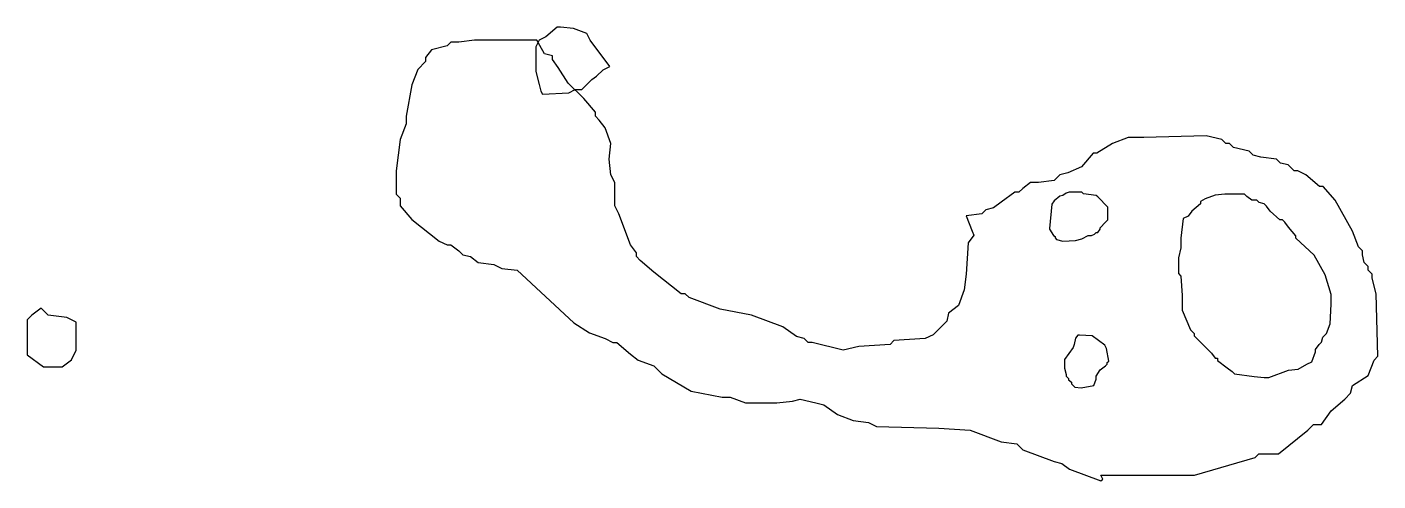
# Model space of a CAD drawing. Header units: metres. Extents: x 7.77 to 9.31, y 9.08 to 9.6.
import ezdxf

# ---------------------------------------------------------------- set-up
doc = ezdxf.new("R2010")
doc.units = ezdxf.units.M

msp = doc.modelspace()

# ---------------------------------------------------------------- linework, layer by layer
at = {"color": 236}
msp.add_lwpolyline([(8.34951, 9.54577), (8.35325, 9.53084), (8.35511, 9.52337), (8.35698, 9.51964), (8.38684, 9.52151), (8.3943, 9.52524), (8.40177, 9.52524), (8.41297, 9.53644), (8.41857, 9.54017), (8.42603, 9.54763), (8.4335, 9.55137), (8.4111, 9.58123), (8.40737, 9.58869), (8.39244, 9.59429), (8.37751, 9.59616), (8.37378, 9.59616), (8.36071, 9.58496), (8.35325, 9.58123), (8.34951, 9.57376), (8.34951, 9.55883), (8.34951, 9.55137), (8.34951, 9.54763)], close=True, dxfattribs=at)
at = {"color": 31}
for points in [[(8.19098, 9.4061), (8.19542, 9.40167), (8.19542, 9.3928), (8.20872, 9.37728), (8.23976, 9.35288), (8.24863, 9.34845), (8.25307, 9.34845), (8.26194, 9.3418), (8.26637, 9.33736), (8.27524, 9.33515), (8.28411, 9.32849), (8.30185, 9.32628), (8.31072, 9.32184), (8.32846, 9.31962), (8.39276, 9.25975), (8.4105, 9.24867), (8.42824, 9.24202), (8.43711, 9.23758), (8.44154, 9.23758), (8.45707, 9.22428), (8.46593, 9.21762), (8.48367, 9.21097), (8.49254, 9.2021), (8.5258, 9.18215), (8.56128, 9.17549), (8.57015, 9.17549), (8.58789, 9.16884), (8.62337, 9.16884), (8.64111, 9.17106), (8.64998, 9.17328), (8.66772, 9.16884), (8.67659, 9.16662), (8.69211, 9.15554), (8.70985, 9.14889), (8.72758, 9.14667), (8.73645, 9.14223), (8.80741, 9.14002), (8.84289, 9.1378), (8.87837, 9.12449), (8.89611, 9.12228), (8.90276, 9.11563), (8.93824, 9.10232), (8.9471, 9.1001), (8.95597, 9.09345), (8.99145, 9.08015), (8.99367, 9.08236), (8.99145, 9.0868), (9.06241, 9.0868), (9.09789, 9.0868), (9.16662, 9.10676), (9.17106, 9.11119), (9.1888, 9.11119), (9.19323, 9.11119), (9.22649, 9.1378), (9.23315, 9.14445), (9.24202, 9.14445), (9.2531, 9.15997), (9.26862, 9.17328), (9.27528, 9.17993), (9.27749, 9.1888), (9.29523, 9.19989), (9.30188, 9.21762), (9.30632, 9.22206), (9.3041, 9.29302), (9.29967, 9.31075), (9.29967, 9.31519), (9.29523, 9.31962), (9.29523, 9.32406), (9.2908, 9.32849), (9.28858, 9.33736), (9.28858, 9.3418), (9.28415, 9.34623), (9.27749, 9.36397), (9.25754, 9.39945), (9.24423, 9.41497), (9.2398, 9.41497), (9.22428, 9.42828), (9.21541, 9.43271), (9.21097, 9.43271), (9.20432, 9.43936), (9.19545, 9.44158), (9.19102, 9.44601), (9.17328, 9.44823), (9.16441, 9.45045), (9.15997, 9.45488), (9.14223, 9.45932), (9.1378, 9.46375), (9.13336, 9.46375), (9.12893, 9.46819), (9.11119, 9.47262), (9.04023, 9.47041), (9.0225, 9.47041), (9.00476, 9.46375), (8.98702, 9.45267), (8.98258, 9.45267), (8.96928, 9.43714), (8.95376, 9.43049), (8.94489, 9.42828), (8.93824, 9.42162), (8.9205, 9.41941), (8.91163, 9.41941), (8.90276, 9.41275), (8.89832, 9.40832), (8.89389, 9.40832), (8.87837, 9.39723), (8.8695, 9.39058), (8.86063, 9.38836), (8.85619, 9.38393), (8.83845, 9.38171), (8.84511, 9.36397), (8.84732, 9.35954), (8.84067, 9.35067), (8.83845, 9.31519), (8.83624, 9.29745), (8.82958, 9.27971), (8.8185, 9.27084), (8.81628, 9.26197), (8.80076, 9.24645), (8.79189, 9.24202), (8.75641, 9.2398), (8.75198, 9.23536), (8.7165, 9.23315), (8.69876, 9.22871), (8.66328, 9.23758), (8.65885, 9.23758), (8.65441, 9.24202), (8.64554, 9.24423), (8.63002, 9.25532), (8.59454, 9.26862), (8.55906, 9.27528), (8.52359, 9.28858), (8.51915, 9.29302), (8.51472, 9.29302), (8.48367, 9.31741), (8.46815, 9.33071), (8.46372, 9.33515), (8.46372, 9.33958), (8.45707, 9.34845), (8.44376, 9.38393), (8.43933, 9.3928), (8.43933, 9.41054), (8.43933, 9.41941), (8.43489, 9.42828), (8.43267, 9.44601), (8.43489, 9.46375), (8.42824, 9.48149), (8.42159, 9.49036), (8.41715, 9.4948), (8.41715, 9.49923), (8.40385, 9.51475), (8.38611, 9.53249), (8.37502, 9.55023), (8.36837, 9.5591), (8.36837, 9.56353), (8.3595, 9.56575), (8.35063, 9.58127), (8.27968, 9.58127), (8.26194, 9.57906), (8.25307, 9.57906), (8.24863, 9.57462), (8.23089, 9.57019), (8.22424, 9.56132), (8.22424, 9.55688), (8.21537, 9.54801), (8.20872, 9.53027), (8.20207, 9.4948), (8.20207, 9.48593), (8.19542, 9.46819), (8.19098, 9.43271), (8.19098, 9.41497), (8.19098, 9.40832)], [(7.77139, 9.22336), (7.79004, 9.21004), (7.81135, 9.21004), (7.82201, 9.21803), (7.82734, 9.22869), (7.82734, 9.25), (7.82734, 9.26066), (7.81668, 9.26599), (7.79537, 9.26865), (7.78737, 9.27665), (7.77672, 9.26865), (7.77139, 9.26332), (7.77139, 9.24201), (7.77139, 9.23135), (7.77139, 9.22603)]]:
    msp.add_lwpolyline(points, close=True, dxfattribs=at)
at = {"color": 227}
for points in [[(8.93319, 9.36622), (8.93767, 9.35904), (8.93946, 9.35815), (8.93946, 9.35636), (8.94125, 9.35456), (8.94843, 9.35277), (8.96277, 9.35367), (8.96994, 9.35546), (8.97712, 9.35904), (8.9807, 9.35904), (8.98429, 9.36084), (8.98608, 9.36263), (8.98787, 9.36263), (8.99056, 9.36622), (8.99056, 9.36801), (8.99684, 9.37429), (8.99953, 9.37698), (8.99953, 9.39132), (8.98787, 9.40298), (8.98608, 9.40477), (8.97174, 9.40656), (8.96994, 9.40835), (8.9556, 9.40835), (8.95201, 9.40746), (8.94843, 9.40477), (8.94484, 9.40387), (8.93856, 9.39849), (8.93588, 9.39491), (8.93319, 9.36711)], [(8.95022, 9.20843), (8.95201, 9.20125), (8.95201, 9.19946), (8.9547, 9.19677), (8.9547, 9.19498), (8.95829, 9.19229), (8.95829, 9.19049), (8.96187, 9.18691), (8.96905, 9.18601), (8.98339, 9.1887), (8.98608, 9.19587), (8.98608, 9.19946), (8.99056, 9.20663), (8.99684, 9.21111), (8.99863, 9.21291), (8.99863, 9.2147), (9.00043, 9.21649), (8.99774, 9.23084), (8.99594, 9.23442), (8.9816, 9.24518), (8.96725, 9.24608), (8.96546, 9.24608), (8.96277, 9.24249), (8.96098, 9.23532), (8.96008, 9.23174), (8.95022, 9.21829), (8.95022, 9.21111), (8.95022, 9.20932)]]:
    msp.add_lwpolyline(points, close=True, dxfattribs=at)
at = {"color": 224}
msp.add_lwpolyline([(9.07951, 9.31588), (9.08229, 9.3131), (9.08368, 9.29085), (9.08368, 9.27973), (9.08368, 9.27417), (9.09341, 9.25192), (9.09758, 9.24775), (9.09758, 9.24497), (9.11705, 9.2255), (9.12122, 9.21994), (9.124, 9.21994), (9.124, 9.21716), (9.13512, 9.20882), (9.14069, 9.20465), (9.14347, 9.20187), (9.16571, 9.19908), (9.17684, 9.19769), (9.1824, 9.19769), (9.20465, 9.20604), (9.21577, 9.20743), (9.2255, 9.21299), (9.23106, 9.21577), (9.23524, 9.22689), (9.23524, 9.22967), (9.23941, 9.23524), (9.24219, 9.23802), (9.24358, 9.24358), (9.24775, 9.24775), (9.25192, 9.25887), (9.25331, 9.28112), (9.25331, 9.29224), (9.24636, 9.31449), (9.23385, 9.33674), (9.21299, 9.3562), (9.21299, 9.35898), (9.20465, 9.36872), (9.20047, 9.37428), (9.19769, 9.37706), (9.19491, 9.37706), (9.18379, 9.38679), (9.17962, 9.39235), (9.17684, 9.39513), (9.17128, 9.39653), (9.16849, 9.39931), (9.16293, 9.39931), (9.15737, 9.40348), (9.15459, 9.40626), (9.13234, 9.40626), (9.12122, 9.40487), (9.1101, 9.4007), (9.10454, 9.39792), (9.10454, 9.39513), (9.0948, 9.38679), (9.09063, 9.38123), (9.08507, 9.37845), (9.08229, 9.3562), (9.08229, 9.34508), (9.07951, 9.33396), (9.07951, 9.32283), (9.07951, 9.31727)], close=True, dxfattribs=at)

doc.saveas('drawing.dxf')
